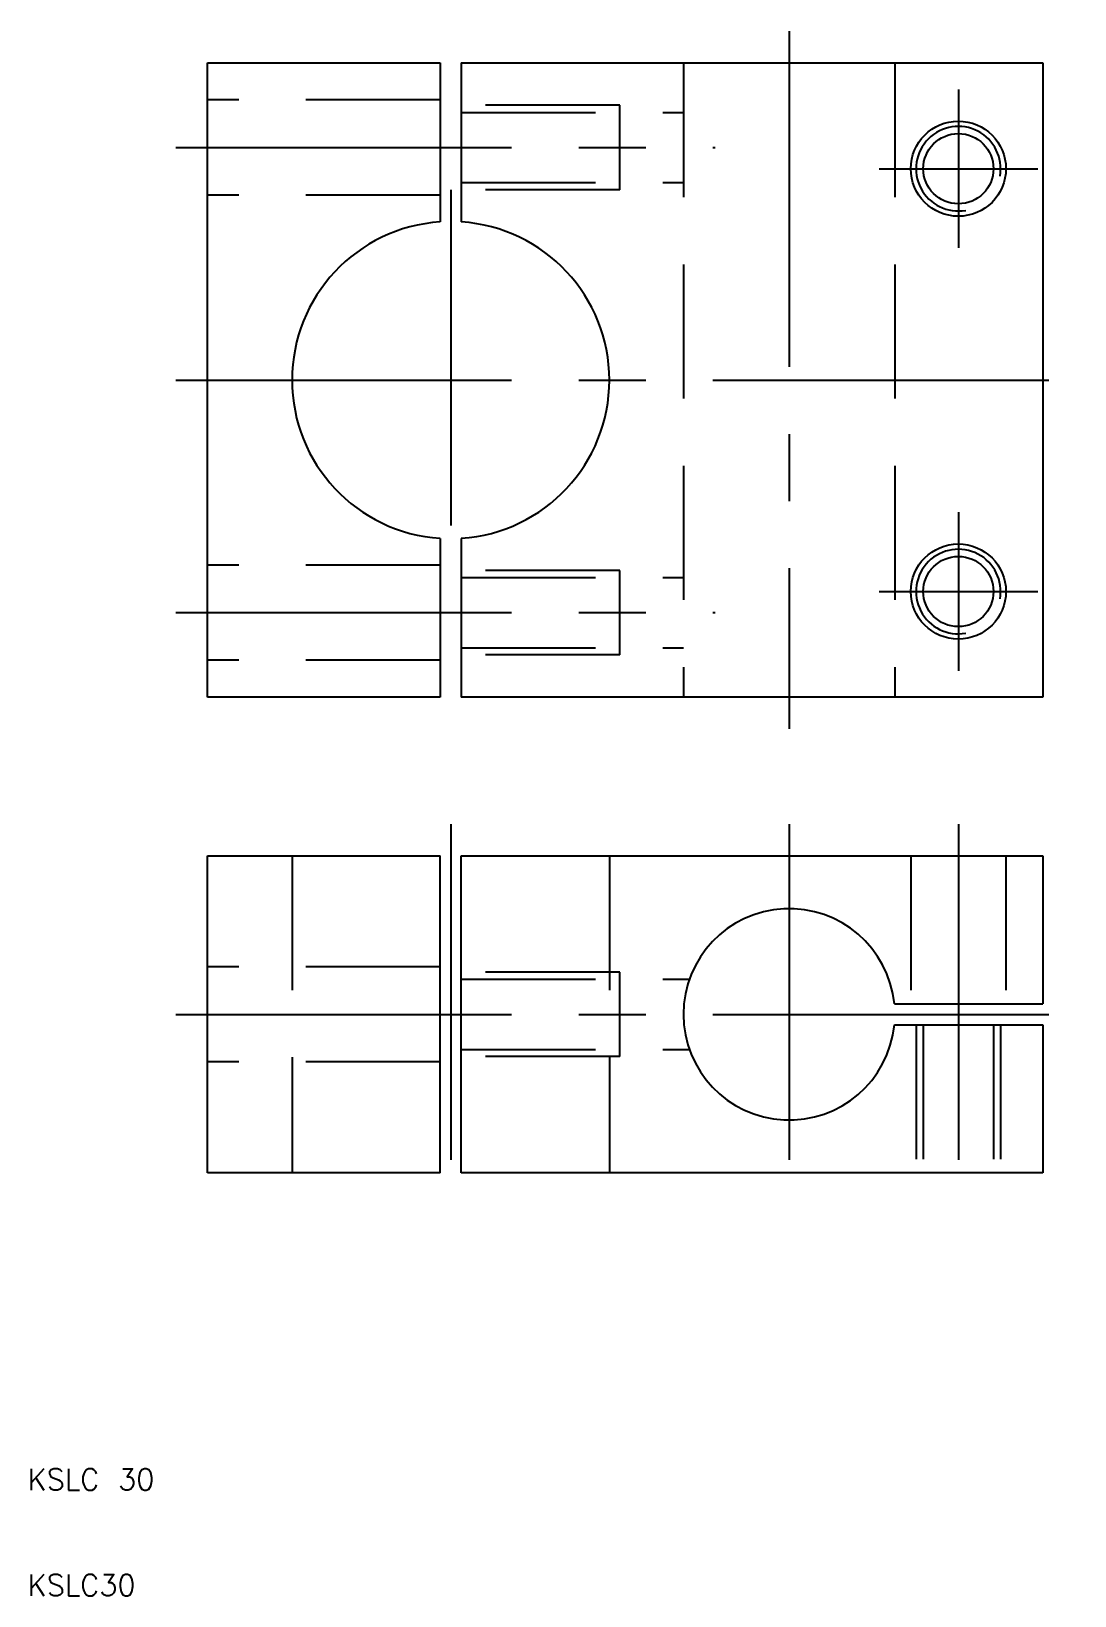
# Model space of a CAD drawing. Extents: x 10 to 109, y 10 to 158.
import ezdxf

# ---------------------------------------------------------------- set-up
doc = ezdxf.new("R2010")
doc.units = 0
doc.linetypes.add('CENTER', pattern=[50.8, 31.75, -6.35, 6.35, -6.35])
doc.linetypes.add('DASHED', pattern=[19.05, 12.7, -6.35])
doc.layers.get('0').update_dxf_attribs({"linetype": 'CONTINUOUS'})
doc.layers.add('CENTER', color=1, linetype='CENTER')
doc.styles.get("Standard").update_dxf_attribs({"font": 'txt.shx'})

msp = doc.modelspace()

# ---------------------------------------------------------------- linework, layer by layer
for p, q in [((27, 95), (27, 155)), ((27, 155), (49, 155)), ((49, 155), (49, 139.97)), ((51, 155), (106, 155)), ((51, 155), (51, 139.97)), ((106, 155), (106, 95)), ((49, 110.03), (49, 95)), ((51, 110.03), (51, 95)), ((49, 95), (27, 95)), ((106, 95), (51, 95)), ((27, 80), (49, 80)), ((27, 50), (27, 80)), ((49, 50), (49, 80)), ((51, 80), (106, 80)), ((51, 50), (51, 80)), ((106, 80), (106, 66)), ((91.95, 66), (106, 66)), ((91.95, 64), (106, 64)), ((106, 64), (106, 50)), ((49, 50), (27, 50)), ((106, 50), (51, 50))]:
    msp.add_line(p, q)
at = {"color": 3, "linetype": 'DASHED'}
for p, q in [((72, 155), (72, 95)), ((92, 155), (92, 95)), ((49, 151.5), (27, 151.5)), ((66, 151), (51, 151)), ((66, 143), (66, 151)), ((51, 150.32), (72, 150.32)), ((51, 143.68), (72, 143.68)), ((49, 142.5), (27, 142.5)), ((66, 143), (51, 143)), ((49, 107.5), (27, 107.5)), ((66, 107), (51, 107)), ((66, 99), (66, 107)), ((51, 106.32), (72, 106.32)), ((51, 99.68), (72, 99.68)), ((49, 98.5), (27, 98.5)), ((66, 99), (51, 99)), ((35, 80), (35, 50)), ((65, 80), (65, 50)), ((93.5, 80), (93.5, 66)), ((102.5, 80), (102.5, 66)), ((49, 69.5), (27, 69.5)), ((66, 69), (51, 69)), ((51, 68.32), (72.57, 68.32)), ((66, 61), (66, 69)), ((94, 64), (94, 50)), ((94.68, 64), (94.68, 50)), ((101.32, 64), (101.32, 50)), ((102, 64), (102, 50)), ((51, 61.68), (72.57, 61.68)), ((66, 61), (51, 61)), ((49, 60.5), (27, 60.5))]:
    msp.add_line(p, q, dxfattribs=at)
for centre, radius in [((98, 145), 4.5), ((98, 145), 3.32), ((98, 105), 4.5), ((98, 105), 3.32)]:
    msp.add_circle(centre, radius)
at = {"color": 3}
for centre in [(98, 145), (98, 105)]:
    msp.add_arc(centre, 4, 350, 280, dxfattribs=at)
for centre, radius, start, end in [((50, 125), 15, 93.8226, 266.1774), ((50, 125), 15, 273.8226, 86.1774), ((82, 65), 10, 5.7392, 354.2608)]:
    msp.add_arc(centre, radius, start, end)
at = {"layer": 'CENTER'}
for p, q in [((82, 158), (82, 92)), ((98, 152.5), (98, 137.5)), ((24, 147), (75, 147)), ((90.5, 145), (105.5, 145)), ((50, 143), (50, 107)), ((24, 125), (109, 125)), ((98, 112.5), (98, 97.5)), ((90.5, 105), (105.5, 105)), ((24, 103), (75, 103)), ((50, 83), (50, 47)), ((82, 83), (82, 47)), ((98, 83), (98, 47)), ((24, 65), (109, 65))]:
    msp.add_line(p, q, dxfattribs=at)

# ---------------------------------------------------------------- texts
for s, p in [('KSLC 30', (10, 20)), ('KSLC30', (10, 10))]:
    msp.add_text(s, height=2).set_placement(p)

doc.saveas('drawing.dxf')
